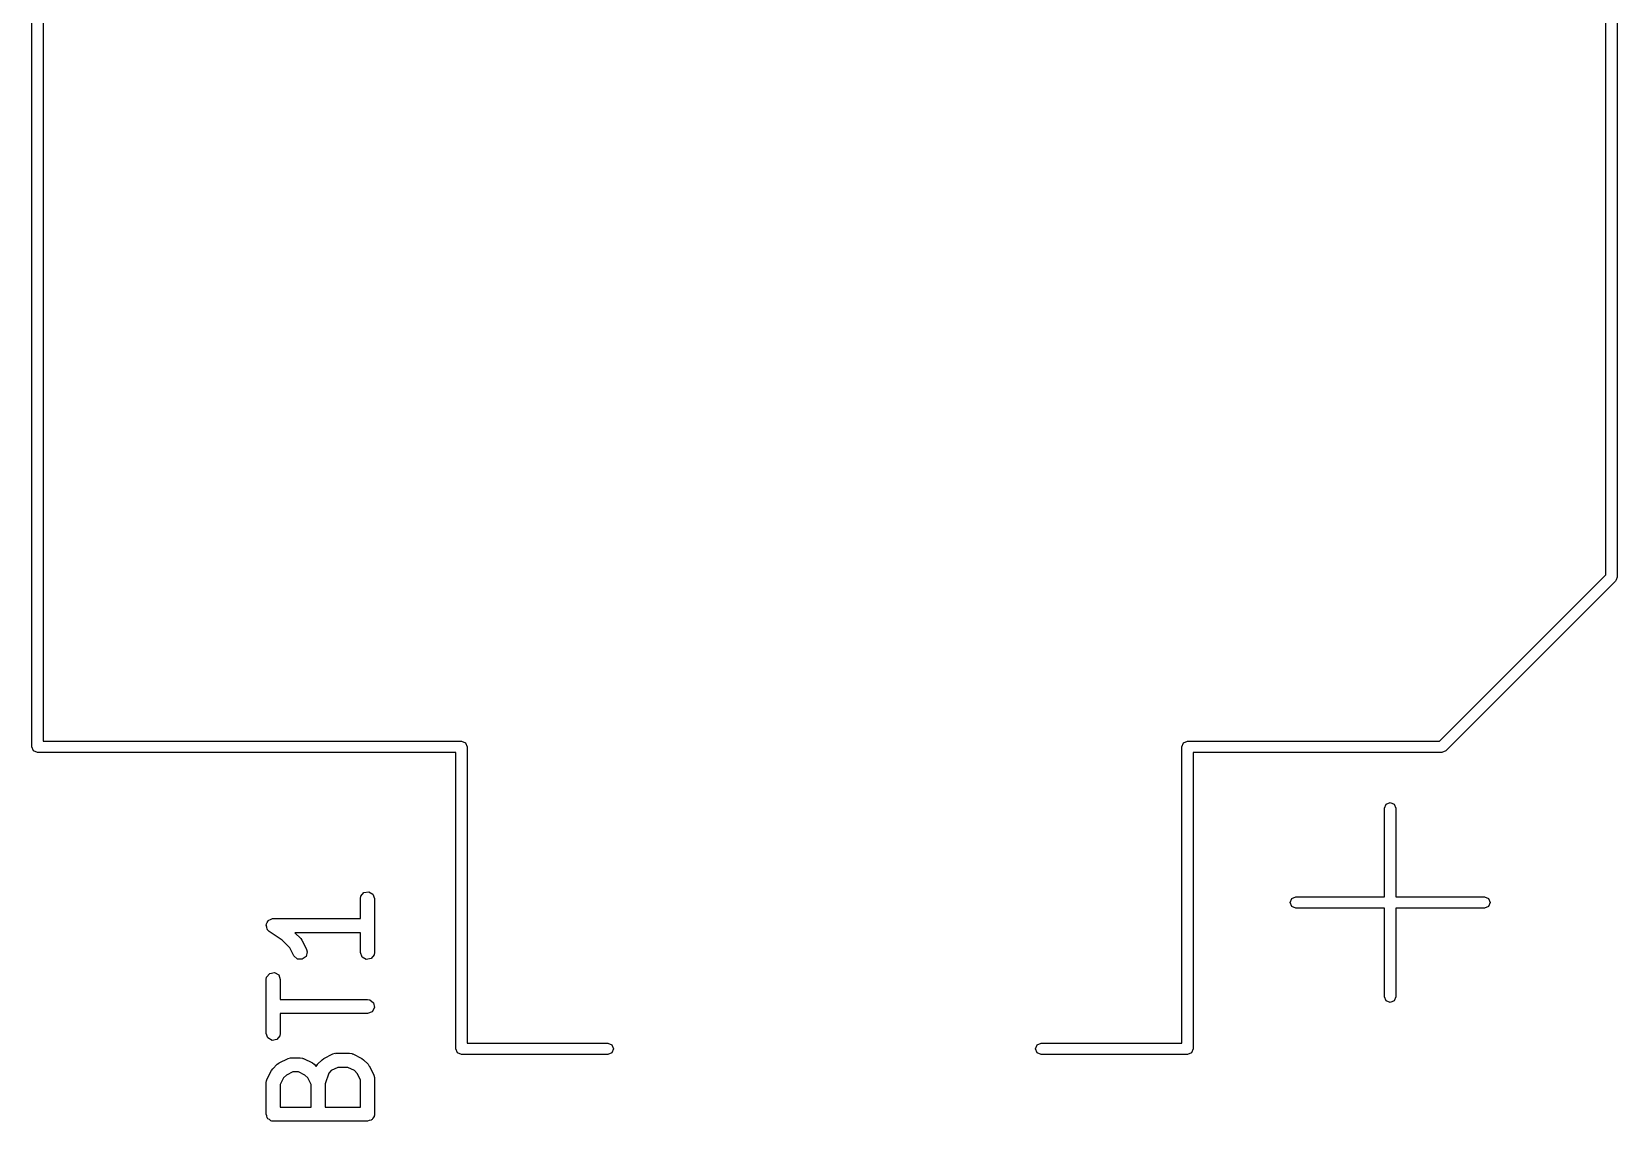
# Model space of a CAD drawing. Extents: x 1.92 to 8.47, y -4.93 to -0.84.
# Drawn here: x 2.878 to 3.54, y -2.572 to -2.117 of the extents above; entities that cross this region are included whole.
import ezdxf

# ---------------------------------------------------------------- set-up
doc = ezdxf.new("R2010")
doc.units = 0
doc.header["$MEASUREMENT"] = 0
doc.layers.add('BLACK', color=7, linetype='CONTINUOUS')

msp = doc.modelspace()

# ---------------------------------------------------------------- linework, layer by layer
at = {"layer": 'BLACK', "linetype": 'CONTINUOUS'}
for p, q in [((2.87756, -2.41535), (2.87756, -1.52165)), ((3.53976, -1.52165), (3.53976, -2.34449)), ((2.88228, -1.52402), (2.88228, -2.41299)), ((3.53504, -2.34351), (3.53504, -1.52402)), ((3.46556, -2.41299), (3.53504, -2.34351)), ((3.53907, -2.34616), (3.46821, -2.41702)), ((3.53932, -2.34557), (3.53907, -2.34616)), ((3.53976, -2.34449), (3.53932, -2.34557)), ((2.87825, -2.41702), (2.87756, -2.41535)), ((2.87992, -2.41772), (2.87825, -2.41702)), ((2.88228, -2.41299), (3.05709, -2.41299)), ((3.05709, -2.41299), (3.05876, -2.41368)), ((3.05876, -2.41368), (3.05945, -2.41535)), ((3.05945, -2.41535), (3.05945, -2.53898)), ((3.35787, -2.41535), (3.35857, -2.41368)), ((3.35787, -2.53898), (3.35787, -2.41535)), ((3.35857, -2.41368), (3.36024, -2.41299)), ((3.36024, -2.41299), (3.46556, -2.41299)), ((3.46821, -2.41702), (3.46654, -2.41772)), ((3.05472, -2.41772), (2.87992, -2.41772)), ((3.05472, -2.54134), (3.05472, -2.41772)), ((3.46654, -2.41772), (3.3626, -2.41772)), ((3.3626, -2.41772), (3.3626, -2.54134)), ((3.44252, -2.44094), (3.44321, -2.43927)), ((3.44252, -2.47795), (3.44252, -2.44094)), ((3.44321, -2.43927), (3.44488, -2.43858)), ((3.44488, -2.43858), (3.44655, -2.43927)), ((3.44655, -2.43927), (3.44724, -2.44094)), ((3.44724, -2.44094), (3.44724, -2.47795)), ((3.01504, -2.47766), (3.01633, -2.47612)), ((3.01633, -2.47612), (3.01832, -2.47577)), ((3.01832, -2.47577), (3.02007, -2.47678)), ((3.01486, -2.47867), (3.01504, -2.47766)), ((3.01486, -2.48697), (3.01486, -2.47867)), ((3.02007, -2.47678), (3.02076, -2.47867)), ((3.02076, -2.47867), (3.02076, -2.50117)), ((3.40315, -2.48031), (3.40384, -2.47864)), ((3.40384, -2.48199), (3.40315, -2.48031)), ((3.40384, -2.47864), (3.40551, -2.47795)), ((3.40551, -2.48268), (3.40384, -2.48199)), ((3.40551, -2.47795), (3.44252, -2.47795)), ((3.44252, -2.48268), (3.40551, -2.48268)), ((3.44252, -2.51969), (3.44252, -2.48268)), ((3.44724, -2.47795), (3.48425, -2.47795)), ((3.48425, -2.48268), (3.44724, -2.48268)), ((3.44724, -2.48268), (3.44724, -2.51969)), ((3.48425, -2.47795), (3.48592, -2.47864)), ((3.48592, -2.48199), (3.48425, -2.48268)), ((3.48592, -2.47864), (3.48661, -2.48031)), ((3.48661, -2.48031), (3.48592, -2.48199)), ((2.97549, -2.48973), (2.97556, -2.48958)), ((2.97573, -2.49056), (2.97549, -2.48973)), ((2.97553, -2.48941), (2.97596, -2.48867)), ((2.97556, -2.48958), (2.97553, -2.48941)), ((2.97596, -2.48867), (2.97631, -2.48788)), ((2.97631, -2.48788), (2.97646, -2.48781)), ((2.97646, -2.48781), (2.97654, -2.48766)), ((2.97654, -2.48766), (2.97735, -2.48737)), ((2.97735, -2.48737), (2.97812, -2.48699)), ((2.97812, -2.48699), (2.97828, -2.48703)), ((2.97828, -2.48703), (2.97844, -2.48697)), ((2.97844, -2.48697), (3.01486, -2.48697)), ((2.97588, -2.4914), (2.97573, -2.49056)), ((2.97601, -2.49151), (2.97588, -2.4914)), ((2.97606, -2.49167), (2.97601, -2.49151)), ((2.9768, -2.49238), (2.97606, -2.49167)), ((2.98218, -2.49597), (2.9768, -2.49238)), ((2.98539, -2.49917), (2.98218, -2.49597)), ((3.01486, -2.49288), (2.98744, -2.49288)), ((2.98744, -2.49288), (2.9899, -2.49533)), ((2.9899, -2.49533), (2.99041, -2.49606)), ((2.99041, -2.49606), (2.99046, -2.4961)), ((2.99046, -2.4961), (2.99233, -2.49985)), ((3.01486, -2.50117), (3.01486, -2.49288)), ((2.98705, -2.50249), (2.98539, -2.49917)), ((2.98851, -2.50388), (2.98705, -2.50249)), ((2.99215, -2.5028), (2.99053, -2.504)), ((2.99262, -2.50083), (2.99215, -2.5028)), ((2.99233, -2.49985), (2.99262, -2.50083)), ((3.01555, -2.50307), (3.01486, -2.50117)), ((3.0173, -2.50408), (3.01555, -2.50307)), ((3.02058, -2.50218), (3.01929, -2.50373)), ((3.02076, -2.50117), (3.02058, -2.50218)), ((2.97696, -2.50986), (2.97895, -2.50951)), ((2.97895, -2.50951), (2.9807, -2.51052)), ((2.99053, -2.504), (2.98851, -2.50388)), ((3.01929, -2.50373), (3.0173, -2.50408)), ((2.97549, -2.51242), (2.97567, -2.51141)), ((2.97549, -2.53492), (2.97549, -2.51242)), ((2.97567, -2.51141), (2.97696, -2.50986)), ((2.9807, -2.51052), (2.98139, -2.51242)), ((2.98139, -2.51242), (2.98139, -2.52072)), ((2.98139, -2.52072), (3.01781, -2.52072)), ((3.01781, -2.52072), (3.01882, -2.52089)), ((3.01882, -2.52089), (3.02037, -2.52219)), ((3.02037, -2.52219), (3.02072, -2.52418)), ((3.44321, -2.52136), (3.44252, -2.51969)), ((3.44488, -2.52205), (3.44321, -2.52136)), ((3.44655, -2.52136), (3.44488, -2.52205)), ((3.44724, -2.51969), (3.44655, -2.52136)), ((3.01781, -2.52662), (2.98139, -2.52662)), ((2.98139, -2.52662), (2.98139, -2.53492)), ((3.01971, -2.52593), (3.01781, -2.52662)), ((3.02072, -2.52418), (3.01971, -2.52593)), ((2.97618, -2.53682), (2.97549, -2.53492)), ((2.98121, -2.53593), (2.97992, -2.53747)), ((2.98139, -2.53492), (2.98121, -2.53593)), ((2.97793, -2.53783), (2.97618, -2.53682)), ((2.97992, -2.53747), (2.97793, -2.53783)), ((3.05542, -2.54301), (3.05472, -2.54134)), ((3.05945, -2.53898), (3.11811, -2.53898)), ((3.11811, -2.53898), (3.11978, -2.53967)), ((3.11978, -2.53967), (3.12047, -2.54134)), ((3.12047, -2.54134), (3.11978, -2.54301)), ((3.29685, -2.54134), (3.29754, -2.53967)), ((3.29754, -2.54301), (3.29685, -2.54134)), ((3.29754, -2.53967), (3.29921, -2.53898)), ((3.29921, -2.53898), (3.35787, -2.53898)), ((3.3626, -2.54134), (3.36191, -2.54301)), ((2.97823, -2.5497), (2.9801, -2.54783)), ((2.9801, -2.54783), (2.98082, -2.54732)), ((2.98082, -2.54732), (2.98087, -2.54727)), ((2.98087, -2.54727), (2.98462, -2.5454)), ((2.98462, -2.5454), (2.9856, -2.54511)), ((2.9856, -2.54511), (2.98577, -2.54515)), ((2.98577, -2.54515), (2.98594, -2.54509)), ((2.98594, -2.54509), (2.98969, -2.54509)), ((2.98969, -2.54509), (2.9907, -2.54527)), ((2.9907, -2.54527), (2.99083, -2.54538)), ((2.99083, -2.54538), (2.99101, -2.5454)), ((2.99101, -2.5454), (2.99476, -2.54727)), ((2.99476, -2.54727), (2.99547, -2.5478)), ((2.99547, -2.5478), (2.99553, -2.54783)), ((2.99553, -2.54783), (2.99641, -2.54871)), ((2.99641, -2.54871), (2.99675, -2.54808)), ((2.99675, -2.54808), (2.9969, -2.54799)), ((2.9969, -2.54799), (2.99697, -2.54783)), ((2.99697, -2.54783), (2.99885, -2.54595)), ((2.99885, -2.54595), (2.99957, -2.54545)), ((2.99957, -2.54545), (2.99962, -2.5454)), ((2.99962, -2.5454), (3.00337, -2.54353)), ((3.00538, -2.54912), (3.00269, -2.55047)), ((3.00337, -2.54353), (3.00435, -2.54323)), ((3.00435, -2.54323), (3.00452, -2.54327)), ((3.00452, -2.54327), (3.00469, -2.54321)), ((3.00469, -2.54321), (3.01031, -2.54321)), ((3.00961, -2.54912), (3.00538, -2.54912)), ((3.01231, -2.55047), (3.00961, -2.54912)), ((3.01031, -2.54321), (3.01132, -2.54339)), ((3.01132, -2.54339), (3.01146, -2.5435)), ((3.01146, -2.5435), (3.01163, -2.54353)), ((3.01163, -2.54353), (3.01538, -2.5454)), ((3.01538, -2.5454), (3.01609, -2.54593)), ((3.01609, -2.54593), (3.01615, -2.54595)), ((3.01615, -2.54595), (3.01802, -2.54783)), ((3.01802, -2.54783), (3.01853, -2.54855)), ((3.01853, -2.54855), (3.01858, -2.5486)), ((3.01858, -2.5486), (3.02045, -2.55234)), ((3.05709, -2.5437), (3.05542, -2.54301)), ((3.11811, -2.5437), (3.05709, -2.5437)), ((3.11978, -2.54301), (3.11811, -2.5437)), ((3.29921, -2.5437), (3.29754, -2.54301)), ((3.36024, -2.5437), (3.29921, -2.5437)), ((3.36191, -2.54301), (3.36024, -2.5437)), ((2.97549, -2.55554), (2.97567, -2.55453)), ((2.97549, -2.56866), (2.97549, -2.55554)), ((2.97567, -2.55453), (2.97578, -2.55439)), ((2.97578, -2.55439), (2.9758, -2.55422)), ((2.9758, -2.55422), (2.97767, -2.55047)), ((2.97767, -2.55047), (2.9782, -2.54976)), ((2.9782, -2.54976), (2.97823, -2.5497)), ((2.98274, -2.55354), (2.98139, -2.55624)), ((2.98394, -2.55234), (2.98274, -2.55354)), ((2.98664, -2.55099), (2.98394, -2.55234)), ((2.98899, -2.55099), (2.98664, -2.55099)), ((2.99169, -2.55234), (2.98899, -2.55099)), ((2.99289, -2.55354), (2.99169, -2.55234)), ((2.99424, -2.55624), (2.99289, -2.55354)), ((3.00164, -2.55151), (3.00014, -2.55602)), ((3.00014, -2.55602), (3.00014, -2.56571)), ((3.00269, -2.55047), (3.00164, -2.55151)), ((3.01351, -2.55166), (3.01231, -2.55047)), ((3.01486, -2.55436), (3.01351, -2.55166)), ((3.01486, -2.56571), (3.01486, -2.55436)), ((3.02045, -2.55234), (3.02074, -2.55333)), ((3.02074, -2.55333), (3.0207, -2.5535)), ((3.0207, -2.5535), (3.02076, -2.55367)), ((3.02076, -2.55367), (3.02076, -2.56866)), ((2.98139, -2.55624), (2.98139, -2.56571)), ((2.99424, -2.56571), (2.99424, -2.55624)), ((2.97575, -2.56938), (2.97549, -2.56866)), ((2.98139, -2.56571), (2.99424, -2.56571)), ((3.00014, -2.56571), (3.01486, -2.56571)), ((3.02065, -2.56929), (3.02058, -2.56967)), ((3.02072, -2.56918), (3.02065, -2.56929)), ((3.02076, -2.56866), (3.0207, -2.56905)), ((3.0207, -2.56905), (3.02072, -2.56918)), ((2.97588, -2.57014), (2.97575, -2.56938)), ((2.97609, -2.57031), (2.97588, -2.57014)), ((2.97618, -2.57056), (2.97609, -2.57031)), ((2.97684, -2.57094), (2.97618, -2.57056)), ((2.97743, -2.57144), (2.97684, -2.57094)), ((2.97781, -2.57151), (2.97743, -2.57144)), ((2.97793, -2.57157), (2.97781, -2.57151)), ((2.97806, -2.57155), (2.97793, -2.57157)), ((2.97844, -2.57162), (2.97806, -2.57155)), ((3.01781, -2.57162), (2.97844, -2.57162)), ((3.01853, -2.57135), (3.01781, -2.57162)), ((3.01929, -2.57122), (3.01853, -2.57135)), ((3.01946, -2.57102), (3.01929, -2.57122)), ((3.01971, -2.57093), (3.01946, -2.57102)), ((3.02009, -2.57026), (3.01971, -2.57093)), ((3.02058, -2.56967), (3.02009, -2.57026))]:
    msp.add_line(p, q, dxfattribs=at)

doc.saveas('drawing.dxf')
